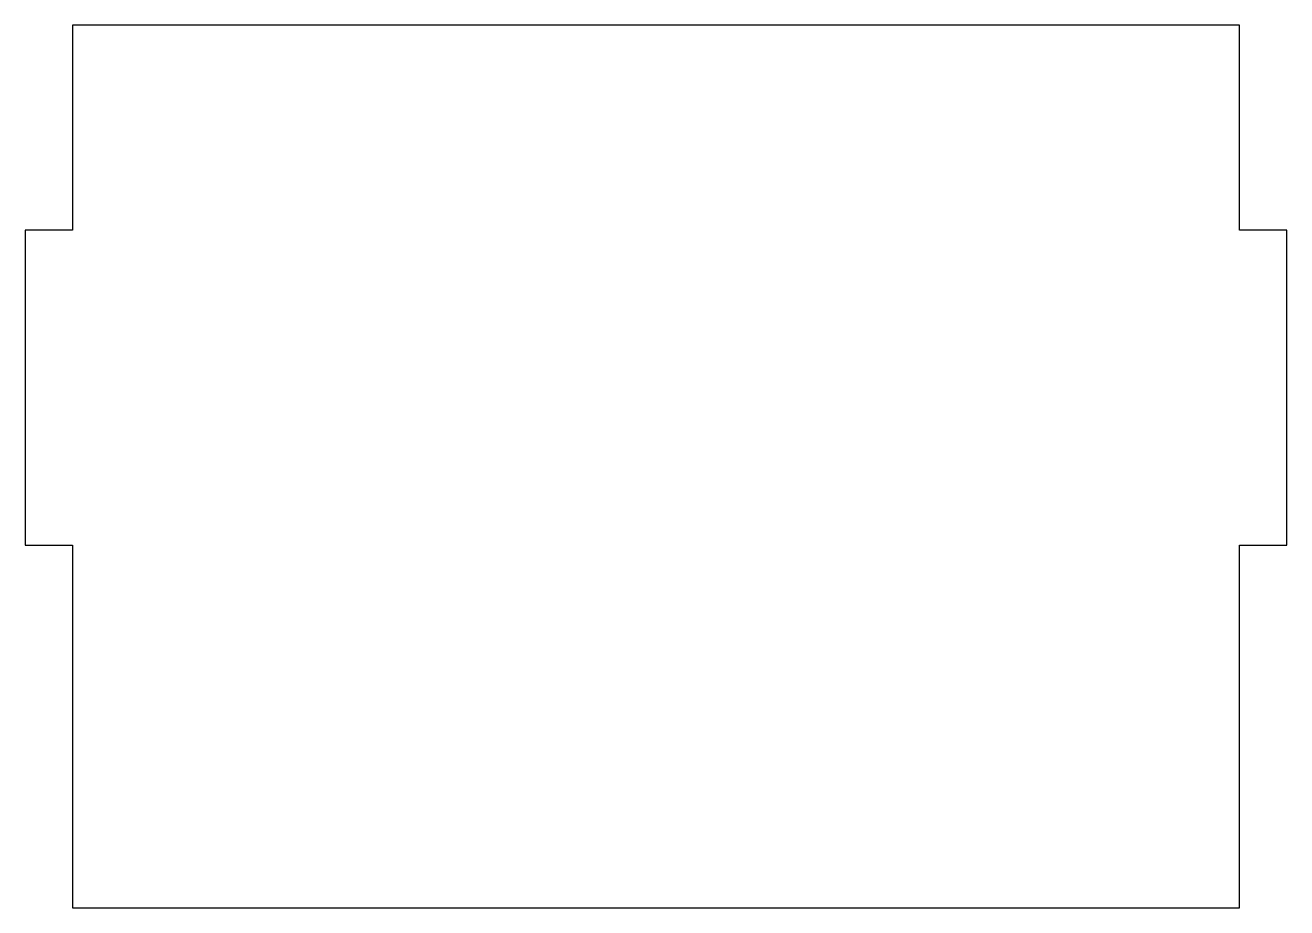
# Model space of a CAD drawing. Header units: inches. Extents: x -3.85 to 0.15, y -1.15 to 1.65.
import ezdxf

# ---------------------------------------------------------------- set-up
doc = ezdxf.new("R2010")
doc.units = ezdxf.units.IN
doc.header["$MEASUREMENT"] = 0

msp = doc.modelspace()

# ---------------------------------------------------------------- linework, layer by layer
for points in [[(0.15, 1), (0, 1), (0, 1.65), (-3.7, 1.65), (-3.7, 1), (-3.85, 1), (-3.85, 0), (-3.7, 0), (-3.7, -1.15), (0, -1.15), (0, 0), (0.15, 0)], [(0.15, 0), (0.15, 1), (0, 1), (0, 1.65), (-3.7, 1.65), (-3.7, 1), (-3.85, 1), (-3.85, 0), (-3.7, 0), (-3.7, -1.15), (0, -1.15), (0, 0)]]:
    msp.add_lwpolyline(points, close=True)

doc.saveas('drawing.dxf')
